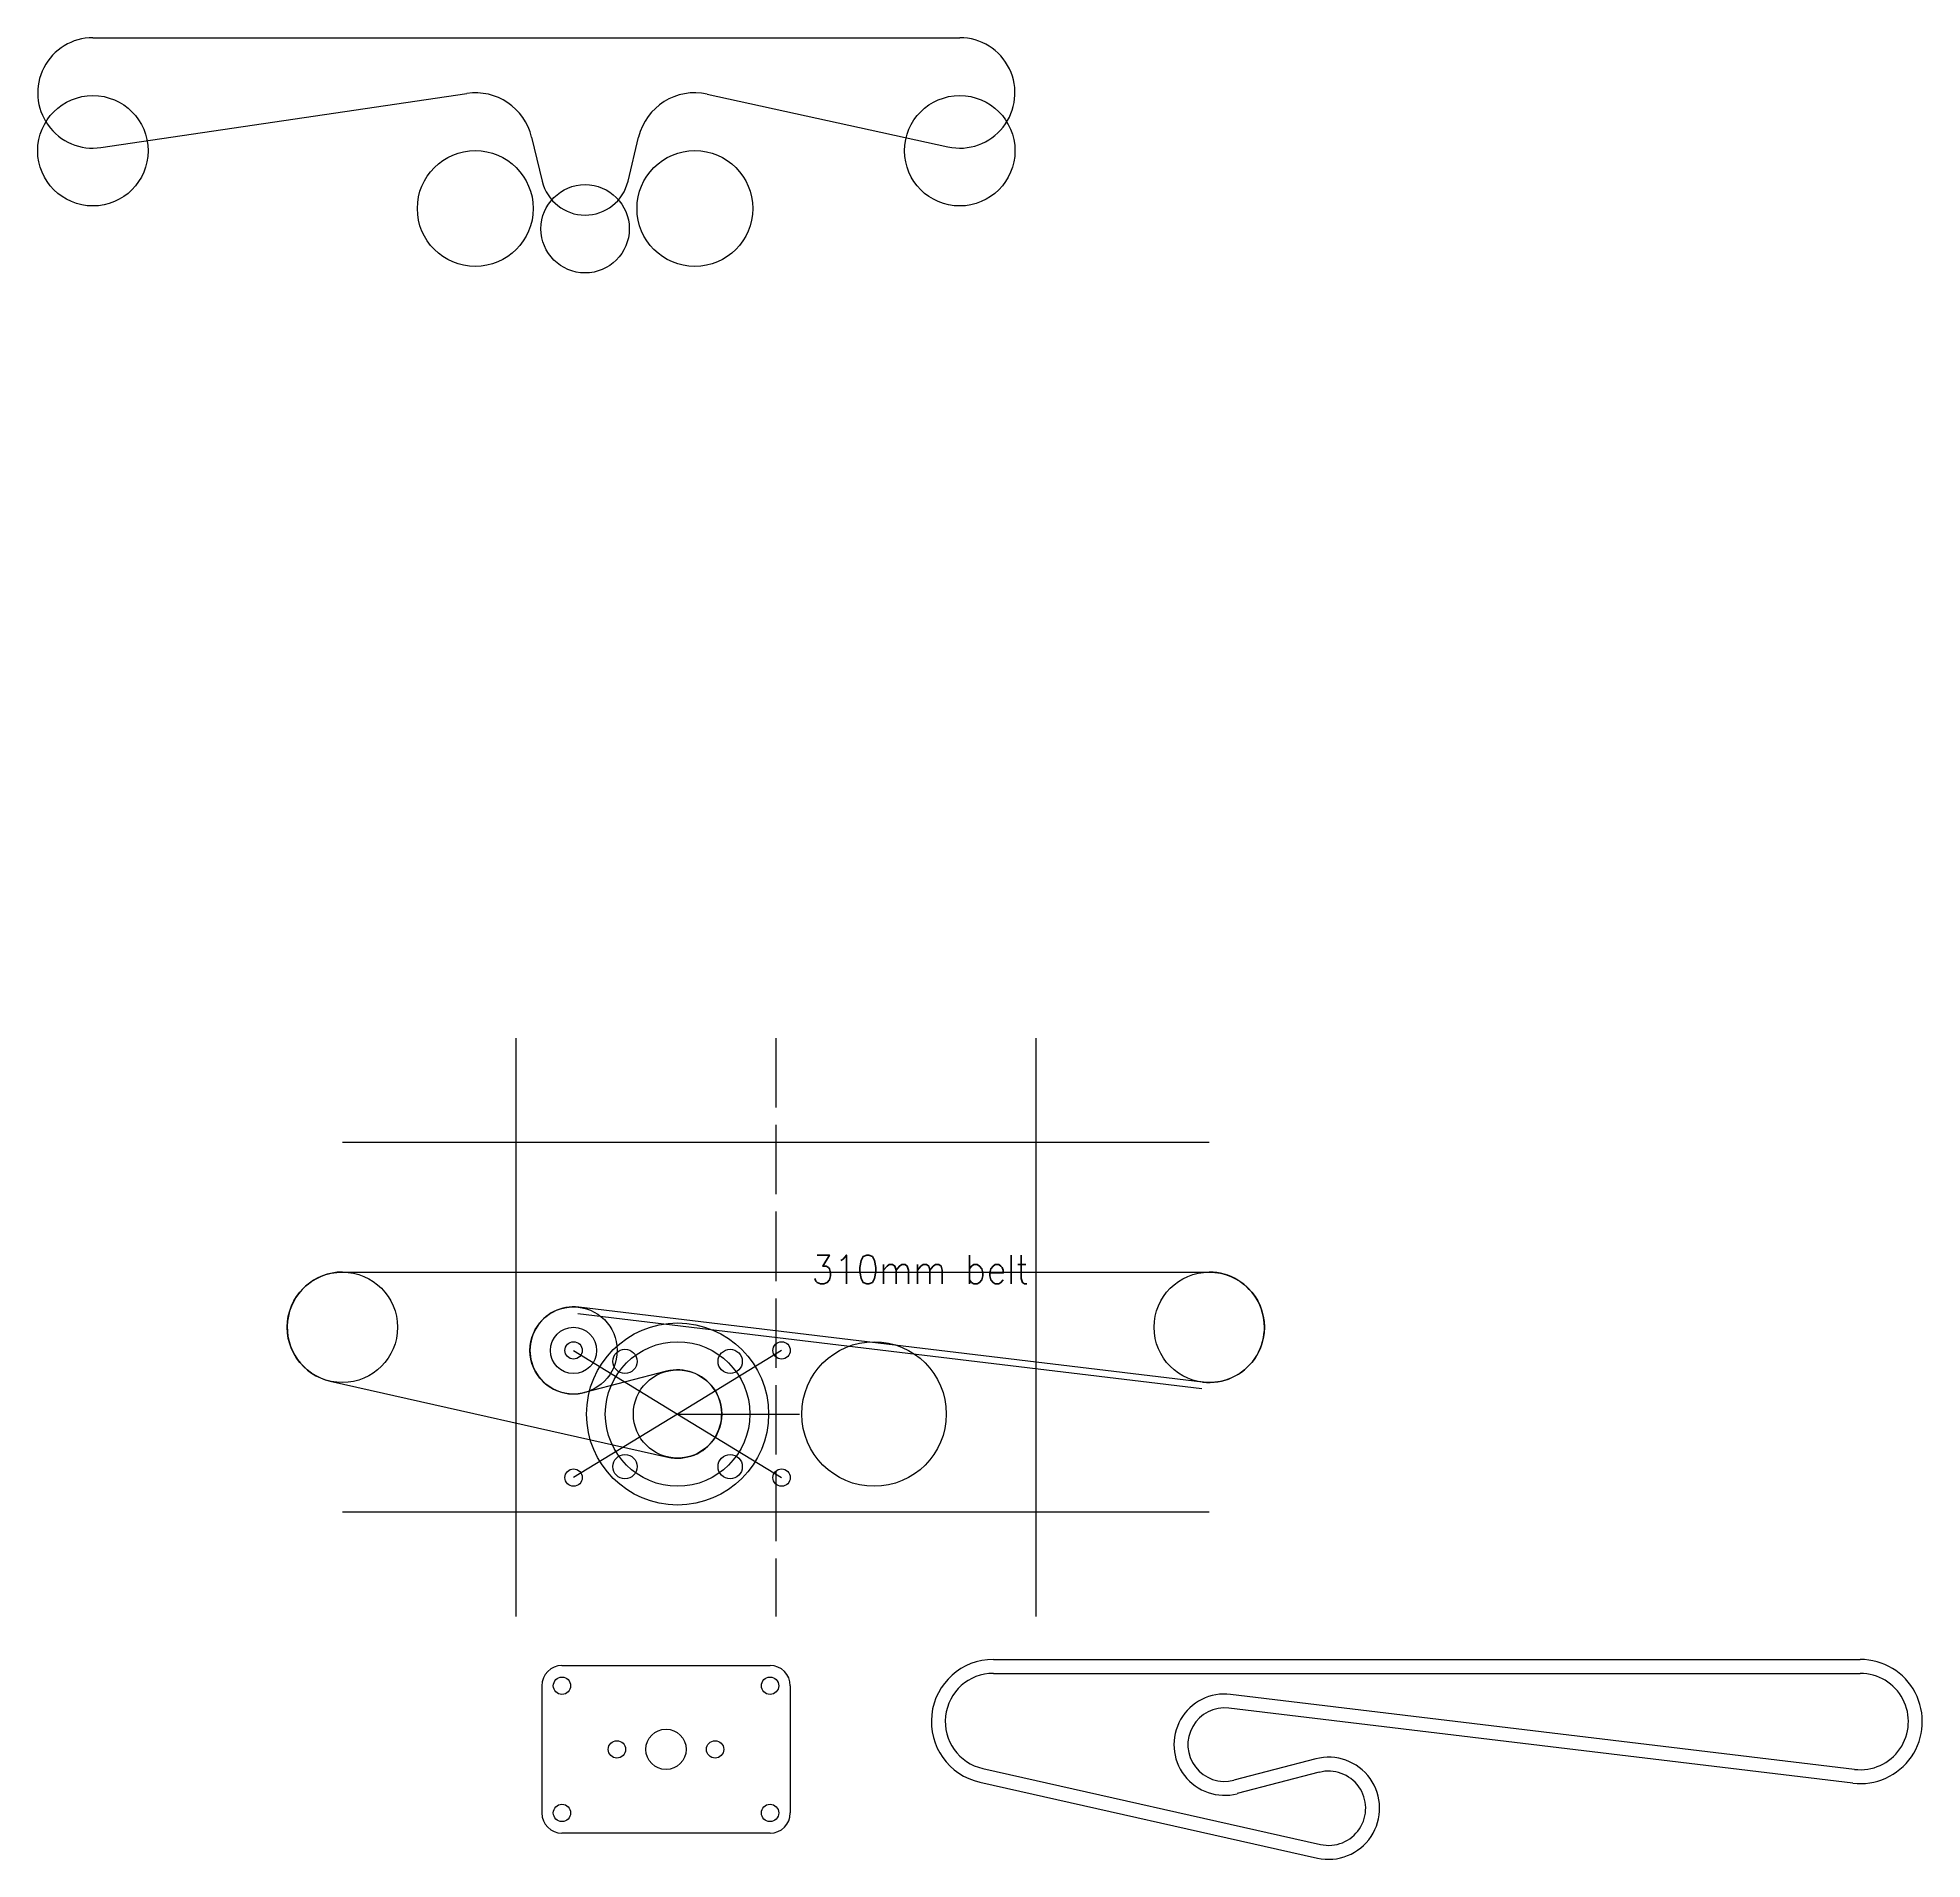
# Model space of a CAD drawing. Header units: millimetres. Extents: x -433 to 1405, y -416 to 1030.
# Drawn here: x 847.3 to 1173.4, y -292 to 23.1 of the extents above; entities that cross this region are included whole.
import ezdxf

# ---------------------------------------------------------------- set-up
doc = ezdxf.new("R2010")
doc.units = ezdxf.units.MM
doc.linetypes.add('ACAD_ISO02W100', pattern=[15, 12, -3])
doc.layers.get('0').update_dxf_attribs({"lineweight": 25, "true_color": 0xffffff})
doc.layers.add('Belt', color=5, linetype='Continuous', lineweight=25, true_color=0x0000ff)
doc.layers.add('Motor', color=30, linetype='Continuous', lineweight=25, true_color=0xff7f00)
doc.styles.add('textstyle20', font='')
doc.styles.get('textstyle20').set_extended_font_data('Standard')

msp = doc.modelspace()

# ---------------------------------------------------------------- linework, layer by layer
for p, q in [((856.83, 23.05), (1006.83, 23.05)), ((858.22, 4.05), (921.53, 13.41)), ((963.14, 13.29), (1004.78, 4.17)), ((932.74, 5.84), (934.57, -1.78)), ((949.43, -1.78), (951.26, 5.84)), ((900, -168), (1050, -168)), ((940, -204), (958, -215)), ((976, -204), (958, -215)), ((958, -215), (940, -226)), ((958, -215), (976, -226)), ((958, -215), (979.1, -215)), ((1050, -232), (900, -232)), ((1012.65, -257.45), (1162.65, -257.45)), ((938, -258.5), (974, -258.5)), ((1012.65, -259.86), (1162.65, -259.86)), ((934.5, -262), (934.5, -284)), ((977.5, -262), (977.5, -284)), ((1161.65, -276.46), (1053.69, -263.49)), ((1161.37, -278.85), (1053.4, -265.88)), ((1010.82, -276.31), (1069.24, -289.45)), ((1068.42, -274.64), (1054.25, -278.33)), ((1069.03, -276.97), (1054.85, -280.66)), ((1010.29, -278.67), (1068.71, -291.8)), ((974, -287.5), (938, -287.5))]:
    msp.add_line(p, q)
at = {"color": 1, "true_color": 0xff0000}
for p, q in [((930, -150), (930, -250)), ((1020, -150), (1020, -250))]:
    msp.add_line(p, q, dxfattribs=at)
at = {"color": 1, "linetype": 'ACAD_ISO02W100', "true_color": 0xff0000}
msp.add_line((975, -150), (975, -250), dxfattribs=at)
for centre, radius in [((856.83, 3.5), 9.55), ((1006.83, 3.5), 9.55), ((923, -6.5), 10.02), ((961, -6.5), 10.02), ((942, -10), 7.64), ((900, -200), 9.55), ((1050, -200), 9.55), ((940, -204), 7.54), ((940, -204), 4), ((940, -204), 1.5), ((948.9, -205.9), 2.1), ((967.1, -205.9), 2.1), ((976, -204), 1.5), ((958, -215), 7.64), ((940, -226), 1.5), ((948.9, -224.1), 2.1), ((967.1, -224.1), 2.1), ((976, -226), 1.5), ((938, -262), 1.5), ((974, -262), 1.5), ((956, -273), 3.5), ((947.5, -273), 1.5), ((964.5, -273), 1.5), ((938, -284), 1.5), ((974, -284), 1.5)]:
    msp.add_circle(centre, radius)
at = {"color": 3, "true_color": 0x00ff00}
msp.add_circle((958, -215), 15.75, dxfattribs=at)
for centre, radius, start, end in [((856.83, 13.5), 9.55, 90, 278.4094), ((1006.83, 13.5), 9.55, 257.6503, 90), ((923, 3.5), 10.02, 13.4852, 98.4094), ((961, 3.5), 10.02, 77.6503, 166.5148), ((942, 0), 7.64, 193.4852, 346.5148), ((1012.65, -268.19), 10.74, 90, 257.3269), ((1162.65, -268.19), 10.74, 263.1506, 90), ((938, -262), 3.5, 90, 180), ((974, -262), 3.5, 0, 90), ((1012.65, -268.19), 8.33, 90, 257.3269), ((1162.65, -268.19), 8.33, 263.1506, 90), ((1052.65, -272.19), 8.76, 83.1506, 284.592), ((1052.65, -272.19), 6.35, 83.1506, 284.592), ((1070.65, -283.19), 8.83, 257.3269, 104.592), ((1070.65, -283.19), 6.42, 257.3269, 104.592), ((938, -284), 3.5, 180, 270), ((974, -284), 3.5, 270, 0)]:
    msp.add_arc(centre, radius, start, end)
at = {"layer": 'Belt'}
for p, q in [((900, -190.45), (1050, -190.45)), ((1048.72, -210.66), (940.76, -197.7)), ((1048.86, -209.48), (940.9, -196.51)), ((956.08, -207.61), (941.9, -211.3)), ((897.9, -209.32), (956.32, -222.45))]:
    msp.add_line(p, q, dxfattribs=at)
for centre, radius, start, end in [((900, -200), 9.55, 90, 257.3269), ((1050, -200), 9.55, 263.1506, 90), ((940, -204), 7.54, 83.1506, 284.592), ((958, -215), 7.64, 257.3269, 104.592)]:
    msp.add_arc(centre, radius, start, end, dxfattribs=at)
at = {"layer": 'Motor'}
for centre in [(958, -215), (992, -215)]:
    msp.add_circle(centre, 12.5, dxfattribs=at)

# ---------------------------------------------------------------- texts
at = {"insert": (1000, -190), "char_height": 1, "attachment_point": 5, "style": 'textstyle20'}
msp.add_mtext('\\H5;310mm belt\\P', dxfattribs=at)

doc.saveas('drawing.dxf')
